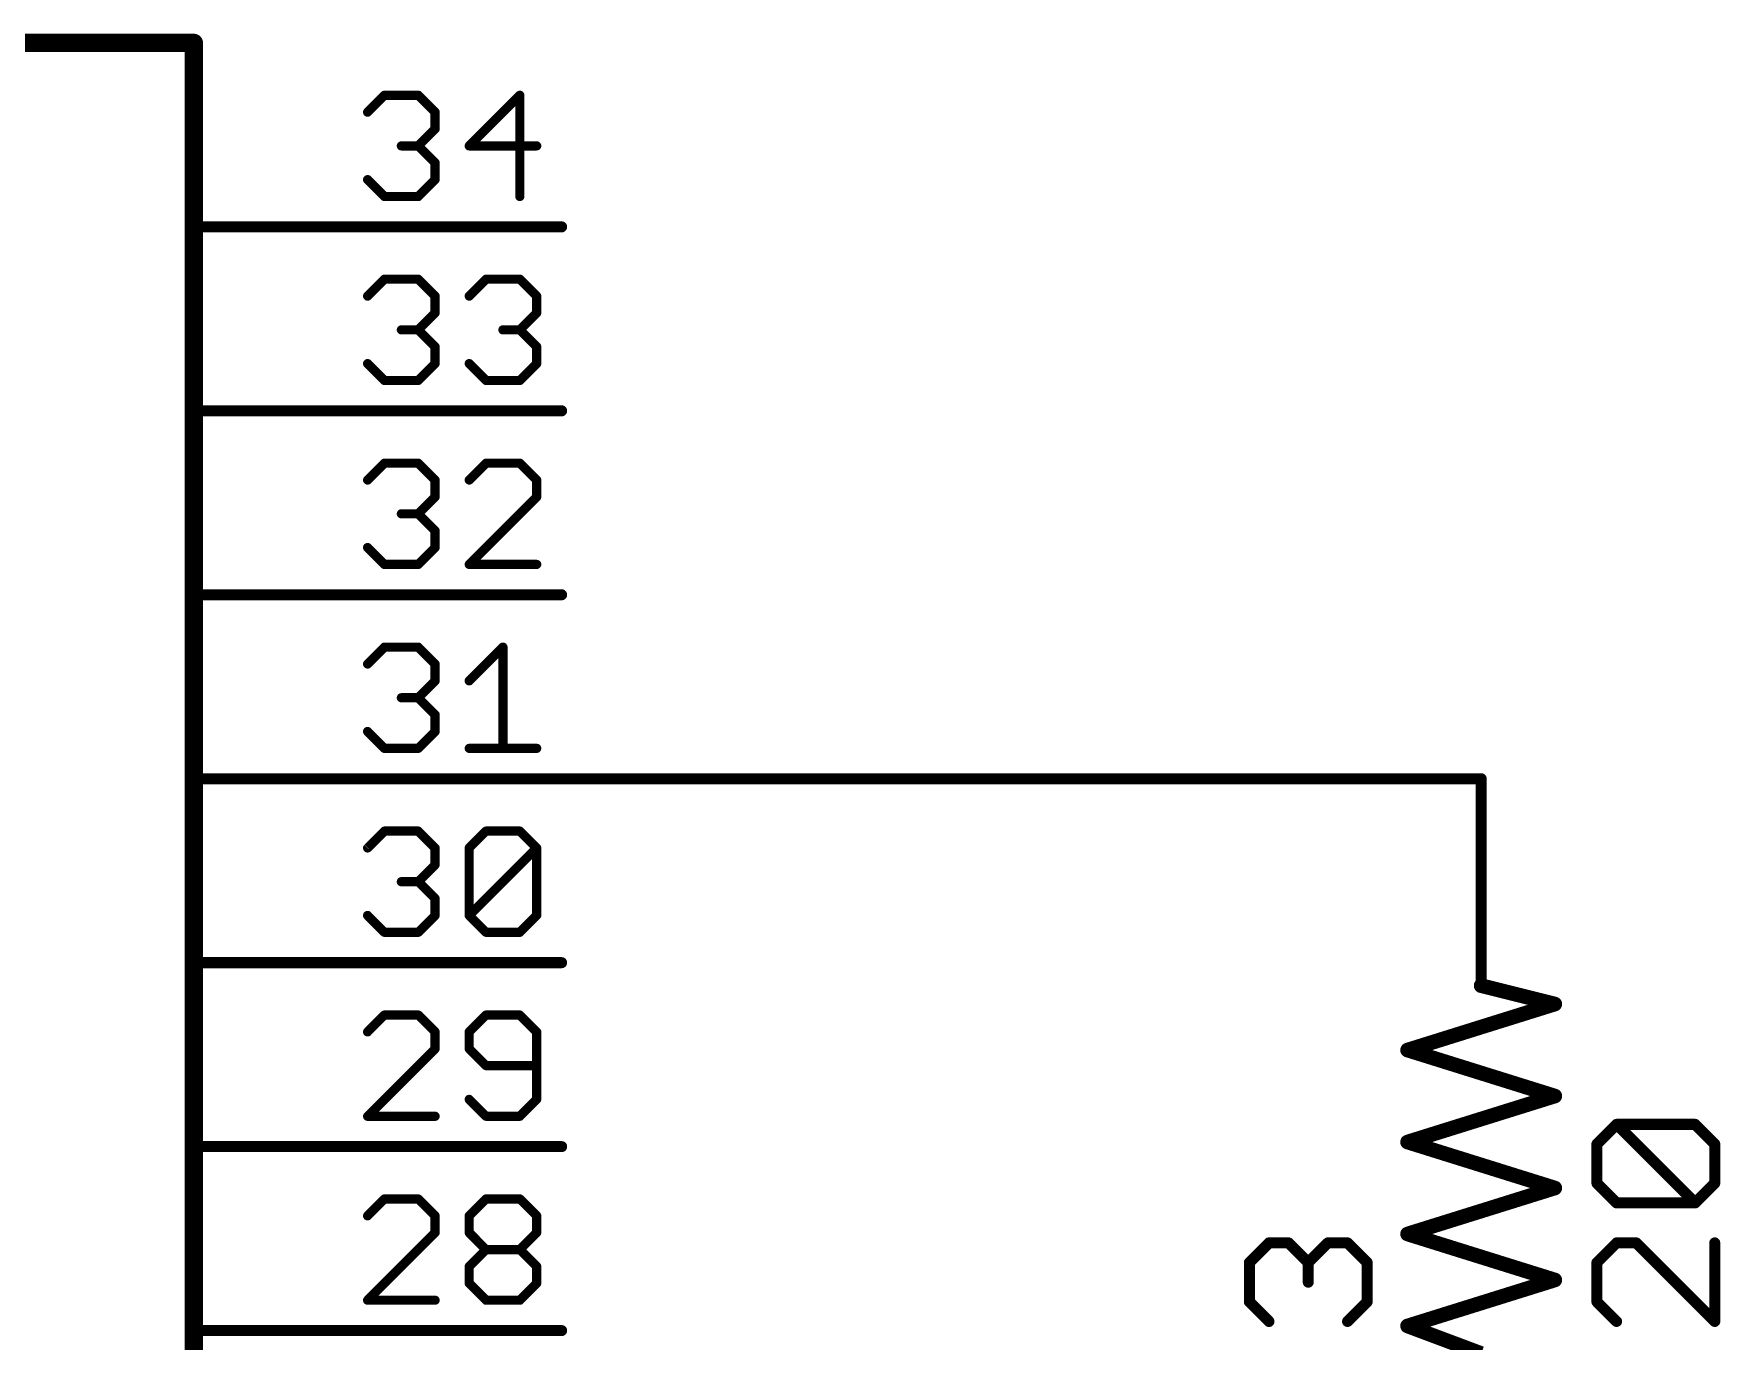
# Model space of a CAD drawing. Extents: x -4 to 257, y -4 to 175.
# Drawn here: x 193.37 to 216.66, y 104.63 to 122.68 of the extents above; entities that cross this region are included whole.
import ezdxf

# ---------------------------------------------------------------- set-up
doc = ezdxf.new("R2010")
doc.units = 0
for name, color, linetype in [('91', 94, 'CONTINUOUS'), ('94', 14, 'CONTINUOUS'), ('95', 251, 'CONTINUOUS'), ('96', 251, 'CONTINUOUS')]:
    doc.layers.add(name, color=color, linetype=linetype)

msp = doc.modelspace()

# ---------------------------------------------------------------- linework, layer by layer
at = {"layer": '91', "const_width": 0.1524}
for points in [[(200.66, 112.395), (213.36, 112.395)], [(213.36, 112.395), (213.36, 112.0775)]]:
    msp.add_lwpolyline(points, dxfattribs=at)
at = {"layer": '91', "const_width": 0.0762}
for points in [[(200.66, 112.4331, 1), (200.66, 112.3569)], [(213.3981, 112.395, 1), (213.3219, 112.395)], [(213.36, 112.3569, 1), (213.36, 112.4331)], [(213.3219, 112.0775, 1), (213.3981, 112.0775)]]:
    msp.add_lwpolyline(points, format="xyb", dxfattribs=at)
at = {"layer": '94'}
for points, const_width in [([(195.58, 122.555), (167.64, 122.555)], 0.254), ([(195.58, 79.375), (195.58, 122.555)], 0.254), ([(200.66, 120.015), (195.58, 120.015)], 0.1524), ([(200.66, 117.475), (195.58, 117.475)], 0.1524), ([(200.66, 114.935), (195.58, 114.935)], 0.1524), ([(200.66, 112.395), (195.58, 112.395)], 0.1524), ([(213.36, 112.0775), (213.36, 109.5375)], 0.1524), ([(200.66, 109.855), (195.58, 109.855)], 0.1524), ([(214.376, 109.2835), (213.36, 109.5375)], 0.2032), ([(212.344, 108.6485), (214.376, 109.2835)], 0.2032), ([(214.376, 108.0135), (212.344, 108.6485)], 0.2032), ([(212.344, 107.3785), (214.376, 108.0135)], 0.2032), ([(200.66, 107.315), (195.58, 107.315)], 0.1524), ([(214.376, 106.7435), (212.344, 107.3785)], 0.2032), ([(212.344, 106.1085), (214.376, 106.7435)], 0.2032), ([(214.376, 105.4735), (212.344, 106.1085)], 0.2032), ([(212.344, 104.8385), (214.376, 105.4735)], 0.2032), ([(200.66, 104.775), (195.58, 104.775)], 0.1524), ([(213.36, 104.4575), (212.344, 104.8385)], 0.2032)]:
    msp.add_lwpolyline(points, dxfattribs=dict(at, const_width=const_width))
for points, const_width in [([(195.6435, 122.555, 1), (195.5165, 122.555)], 0.127), ([(195.58, 122.4915, 1), (195.58, 122.6185)], 0.127), ([(195.58, 120.0531, 1), (195.58, 119.9769)], 0.0762), ([(200.66, 119.9769, 1), (200.66, 120.0531)], 0.0762), ([(195.58, 117.5131, 1), (195.58, 117.4369)], 0.0762), ([(200.66, 117.4369, 1), (200.66, 117.5131)], 0.0762), ([(195.58, 114.9731, 1), (195.58, 114.8969)], 0.0762), ([(200.66, 114.8969, 1), (200.66, 114.9731)], 0.0762), ([(195.58, 112.4331, 1), (195.58, 112.3569)], 0.0762), ([(200.66, 112.3569, 1), (200.66, 112.4331)], 0.0762), ([(213.3981, 112.0775, 1), (213.3219, 112.0775)], 0.0762), ([(195.58, 109.8931, 1), (195.58, 109.8169)], 0.0762), ([(200.66, 109.8169, 1), (200.66, 109.8931)], 0.0762), ([(213.3723, 109.5868, 1), (213.3477, 109.4882)], 0.1016), ([(213.3219, 109.5375, 1), (213.3981, 109.5375)], 0.0762), ([(214.3912, 109.235, 1), (214.3608, 109.332)], 0.1016), ([(214.3637, 109.2342, 1), (214.3883, 109.3328)], 0.1016), ([(212.3592, 108.697, 1), (212.3288, 108.6)], 0.1016), ([(212.3288, 108.697, 1), (212.3592, 108.6)], 0.1016), ([(214.3912, 107.965, 1), (214.3608, 108.062)], 0.1016), ([(214.3608, 107.965, 1), (214.3912, 108.062)], 0.1016), ([(195.58, 107.3531, 1), (195.58, 107.2769)], 0.0762), ([(200.66, 107.2769, 1), (200.66, 107.3531)], 0.0762), ([(212.3592, 107.427, 1), (212.3288, 107.33)], 0.1016), ([(212.3288, 107.427, 1), (212.3592, 107.33)], 0.1016), ([(214.3912, 106.695, 1), (214.3608, 106.792)], 0.1016), ([(214.3608, 106.695, 1), (214.3912, 106.792)], 0.1016), ([(212.3592, 106.157, 1), (212.3288, 106.06)], 0.1016), ([(212.3288, 106.157, 1), (212.3592, 106.06)], 0.1016), ([(214.3912, 105.425, 1), (214.3608, 105.522)], 0.1016), ([(214.3608, 105.425, 1), (214.3912, 105.522)], 0.1016), ([(195.58, 104.8131, 1), (195.58, 104.7369)], 0.0762), ([(200.66, 104.7369, 1), (200.66, 104.8131)], 0.0762), ([(212.3618, 104.8861, 1), (212.3262, 104.7909)], 0.1016), ([(212.3288, 104.887, 1), (212.3592, 104.79)], 0.1016)]:
    msp.add_lwpolyline(points, format="xyb", dxfattribs=dict(at, const_width=const_width))
at = {"layer": '95'}
for points, const_width in [([(197.9803, 121.5993), (198.2133, 121.8323)], 0.127), ([(198.2133, 121.8323), (198.6794, 121.8323)], 0.127), ([(198.6794, 121.8323), (198.9124, 121.5993)], 0.127), ([(200.0827, 121.8323), (199.3836, 121.1332)], 0.127), ([(200.0827, 120.4341), (200.0827, 121.8323)], 0.127), ([(198.9124, 121.5993), (198.9124, 121.3662)], 0.127), ([(198.9124, 121.3662), (198.6794, 121.1332)], 0.127), ([(198.6794, 121.1332), (198.4464, 121.1332)], 0.127), ([(198.6794, 121.1332), (198.9124, 120.9002)], 0.127), ([(199.3836, 121.1332), (200.3157, 121.1332)], 0.127), ([(198.9124, 120.9002), (198.9124, 120.6671)], 0.127), ([(198.2133, 120.4341), (197.9803, 120.6671)], 0.127), ([(198.9124, 120.6671), (198.6794, 120.4341)], 0.127), ([(198.6794, 120.4341), (198.2133, 120.4341)], 0.127), ([(197.9803, 119.0593), (198.2133, 119.2923)], 0.127), ([(198.2133, 119.2923), (198.6794, 119.2923)], 0.127), ([(198.6794, 119.2923), (198.9124, 119.0593)], 0.127), ([(199.3836, 119.0593), (199.6166, 119.2923)], 0.127), ([(199.6166, 119.2923), (200.0827, 119.2923)], 0.127), ([(200.0827, 119.2923), (200.3157, 119.0593)], 0.127), ([(198.9124, 119.0593), (198.9124, 118.8262)], 0.127), ([(200.3157, 119.0593), (200.3157, 118.8262)], 0.127), ([(198.9124, 118.8262), (198.6794, 118.5932)], 0.127), ([(200.3157, 118.8262), (200.0827, 118.5932)], 0.127), ([(198.6794, 118.5932), (198.4464, 118.5932)], 0.127), ([(198.6794, 118.5932), (198.9124, 118.3602)], 0.127), ([(200.0827, 118.5932), (199.8496, 118.5932)], 0.127), ([(200.0827, 118.5932), (200.3157, 118.3602)], 0.127), ([(198.9124, 118.3602), (198.9124, 118.1271)], 0.127), ([(200.3157, 118.3602), (200.3157, 118.1271)], 0.127), ([(198.2133, 117.8941), (197.9803, 118.1271)], 0.127), ([(198.9124, 118.1271), (198.6794, 117.8941)], 0.127), ([(199.6166, 117.8941), (199.3836, 118.1271)], 0.127), ([(200.3157, 118.1271), (200.0827, 117.8941)], 0.127), ([(198.6794, 117.8941), (198.2133, 117.8941)], 0.127), ([(200.0827, 117.8941), (199.6166, 117.8941)], 0.127), ([(197.9803, 116.5193), (198.2133, 116.7523)], 0.127), ([(198.2133, 116.7523), (198.6794, 116.7523)], 0.127), ([(198.6794, 116.7523), (198.9124, 116.5193)], 0.127), ([(199.6166, 116.7523), (199.3836, 116.5193)], 0.127), ([(200.0827, 116.7523), (199.6166, 116.7523)], 0.127), ([(200.3157, 116.5193), (200.0827, 116.7523)], 0.127), ([(198.9124, 116.5193), (198.9124, 116.2862)], 0.127), ([(200.3157, 116.2862), (200.3157, 116.5193)], 0.127), ([(198.9124, 116.2862), (198.6794, 116.0532)], 0.127), ([(199.3836, 115.3541), (200.3157, 116.2862)], 0.127), ([(198.6794, 116.0532), (198.4464, 116.0532)], 0.127), ([(198.6794, 116.0532), (198.9124, 115.8202)], 0.127), ([(198.9124, 115.8202), (198.9124, 115.5871)], 0.127), ([(198.2133, 115.3541), (197.9803, 115.5871)], 0.127), ([(198.9124, 115.5871), (198.6794, 115.3541)], 0.127), ([(198.6794, 115.3541), (198.2133, 115.3541)], 0.127), ([(200.3157, 115.3541), (199.3836, 115.3541)], 0.127), ([(197.9803, 113.9793), (198.2133, 114.2123)], 0.127), ([(198.2133, 114.2123), (198.6794, 114.2123)], 0.127), ([(198.6794, 114.2123), (198.9124, 113.9793)], 0.127), ([(199.3836, 113.7462), (199.8496, 114.2123)], 0.127), ([(199.8496, 114.2123), (199.8496, 112.8141)], 0.127), ([(198.9124, 113.9793), (198.9124, 113.7462)], 0.127), ([(198.9124, 113.7462), (198.6794, 113.5132)], 0.127), ([(198.6794, 113.5132), (198.4464, 113.5132)], 0.127), ([(198.6794, 113.5132), (198.9124, 113.2802)], 0.127), ([(198.9124, 113.2802), (198.9124, 113.0471)], 0.127), ([(198.2133, 112.8141), (197.9803, 113.0471)], 0.127), ([(198.9124, 113.0471), (198.6794, 112.8141)], 0.127), ([(198.6794, 112.8141), (198.2133, 112.8141)], 0.127), ([(199.3836, 112.8141), (200.3157, 112.8141)], 0.127), ([(197.9803, 111.4393), (198.2133, 111.6723)], 0.127), ([(198.2133, 111.6723), (198.6794, 111.6723)], 0.127), ([(198.6794, 111.6723), (198.9124, 111.4393)], 0.127), ([(199.3836, 111.4393), (199.6166, 111.6723)], 0.127), ([(199.6166, 111.6723), (200.0827, 111.6723)], 0.127), ([(200.0827, 111.6723), (200.3157, 111.4393)], 0.127), ([(198.9124, 111.4393), (198.9124, 111.2062)], 0.127), ([(199.3836, 110.5071), (199.3836, 111.4393)], 0.127), ([(199.3836, 110.5071), (200.3157, 111.4393)], 0.127), ([(200.3157, 111.4393), (200.3157, 110.5071)], 0.127), ([(198.9124, 111.2062), (198.6794, 110.9732)], 0.127), ([(198.6794, 110.9732), (198.4464, 110.9732)], 0.127), ([(198.6794, 110.9732), (198.9124, 110.7402)], 0.127), ([(198.9124, 110.7402), (198.9124, 110.5071)], 0.127), ([(198.2133, 110.2741), (197.9803, 110.5071)], 0.127), ([(198.9124, 110.5071), (198.6794, 110.2741)], 0.127), ([(199.6166, 110.2741), (199.3836, 110.5071)], 0.127), ([(200.3157, 110.5071), (200.0827, 110.2741)], 0.127), ([(198.6794, 110.2741), (198.2133, 110.2741)], 0.127), ([(200.0827, 110.2741), (199.6166, 110.2741)], 0.127), ([(198.2133, 109.1323), (197.9803, 108.8993)], 0.127), ([(198.6794, 109.1323), (198.2133, 109.1323)], 0.127), ([(198.9124, 108.8993), (198.6794, 109.1323)], 0.127), ([(199.6166, 109.1323), (199.3836, 108.8993)], 0.127), ([(200.0827, 109.1323), (199.6166, 109.1323)], 0.127), ([(200.3157, 108.8993), (200.0827, 109.1323)], 0.127), ([(198.9124, 108.6662), (198.9124, 108.8993)], 0.127), ([(199.3836, 108.8993), (199.3836, 108.6662)], 0.127), ([(200.3157, 107.9671), (200.3157, 108.8993)], 0.127), ([(197.9803, 107.7341), (198.9124, 108.6662)], 0.127), ([(199.3836, 108.6662), (199.6166, 108.4332)], 0.127), ([(199.6166, 108.4332), (200.3157, 108.4332)], 0.127), ([(199.3836, 107.9671), (199.6166, 107.7341)], 0.127), ([(200.0827, 107.7341), (200.3157, 107.9671)], 0.127), ([(198.9124, 107.7341), (197.9803, 107.7341)], 0.127), ([(199.6166, 107.7341), (200.0827, 107.7341)], 0.127), ([(198.2133, 106.5923), (197.9803, 106.3593)], 0.127), ([(198.6794, 106.5923), (198.2133, 106.5923)], 0.127), ([(198.9124, 106.3593), (198.6794, 106.5923)], 0.127), ([(199.3836, 106.3593), (199.6166, 106.5923)], 0.127), ([(199.6166, 106.5923), (200.0827, 106.5923)], 0.127), ([(200.0827, 106.5923), (200.3157, 106.3593)], 0.127), ([(198.9124, 106.1262), (198.9124, 106.3593)], 0.127), ([(199.3836, 106.1262), (199.3836, 106.3593)], 0.127), ([(200.3157, 106.3593), (200.3157, 106.1262)], 0.127), ([(197.9803, 105.1941), (198.9124, 106.1262)], 0.127), ([(199.6166, 105.8932), (199.3836, 106.1262)], 0.127), ([(200.3157, 106.1262), (200.0827, 105.8932)], 0.127), ([(210.1582, 105.7144), (210.4294, 105.9855)], 0.1524), ([(210.4294, 105.9855), (210.7005, 105.9855)], 0.1524), ([(210.7005, 105.9855), (210.9717, 105.7144)], 0.1524), ([(210.9717, 105.7144), (211.2429, 105.9855)], 0.1524), ([(211.2429, 105.9855), (211.514, 105.9855)], 0.1524), ([(211.514, 105.9855), (211.7852, 105.7144)], 0.1524), ([(199.3836, 105.6602), (199.6166, 105.8932)], 0.127), ([(199.6166, 105.8932), (200.0827, 105.8932)], 0.127), ([(200.0827, 105.8932), (200.3157, 105.6602)], 0.127), ([(210.1582, 105.172), (210.1582, 105.7144)], 0.1524), ([(210.9717, 105.7144), (210.9717, 105.4432)], 0.1524), ([(211.7852, 105.7144), (211.7852, 105.172)], 0.1524), ([(199.3836, 105.4271), (199.3836, 105.6602)], 0.127), ([(200.3157, 105.6602), (200.3157, 105.4271)], 0.127), ([(199.6166, 105.1941), (199.3836, 105.4271)], 0.127), ([(200.3157, 105.4271), (200.0827, 105.1941)], 0.127), ([(198.9124, 105.1941), (197.9803, 105.1941)], 0.127), ([(200.0827, 105.1941), (199.6166, 105.1941)], 0.127), ([(210.4294, 104.9009), (210.1582, 105.172)], 0.1524), ([(211.7852, 105.172), (211.514, 104.9009)], 0.1524)]:
    msp.add_lwpolyline(points, dxfattribs=dict(at, const_width=const_width))
for points, const_width in [([(198.2133, 121.864, 1), (198.2133, 121.8005)], 0.0635), ([(198.2358, 121.8098, 1), (198.1909, 121.8547)], 0.0635), ([(198.7018, 121.8547, 1), (198.6569, 121.8098)], 0.0635), ([(198.6794, 121.8005, 1), (198.6794, 121.864)], 0.0635), ([(200.1144, 121.8323, 1), (200.0509, 121.8323)], 0.0635), ([(200.1051, 121.8098, 1), (200.0602, 121.8547)], 0.0635), ([(197.9578, 121.6217, 1), (198.0028, 121.5768)], 0.0635), ([(198.9442, 121.5993, 1), (198.8807, 121.5993)], 0.0635), ([(198.89, 121.5768, 1), (198.9349, 121.6217)], 0.0635), ([(198.8807, 121.3662, 1), (198.9442, 121.3662)], 0.0635), ([(198.9349, 121.3438, 1), (198.89, 121.3887)], 0.0635), ([(198.4464, 121.1649, 1), (198.4464, 121.1014)], 0.0635), ([(198.7018, 121.1556, 1), (198.6569, 121.1107)], 0.0635), ([(198.6569, 121.1556, 1), (198.7018, 121.1107)], 0.0635), ([(198.6794, 121.1014, 1), (198.6794, 121.1649)], 0.0635), ([(199.3836, 121.1649, 1), (199.3836, 121.1014)], 0.0635), ([(199.3611, 121.1556, 1), (199.406, 121.1107)], 0.0635), ([(200.3157, 121.1014, 1), (200.3157, 121.1649)], 0.0635), ([(198.9442, 120.9002, 1), (198.8807, 120.9002)], 0.0635), ([(198.89, 120.8777, 1), (198.9349, 120.9226)], 0.0635), ([(198.0028, 120.6896, 1), (197.9578, 120.6447)], 0.0635), ([(198.8807, 120.6671, 1), (198.9442, 120.6671)], 0.0635), ([(198.9349, 120.6447, 1), (198.89, 120.6896)], 0.0635), ([(198.2133, 120.4659, 1), (198.2133, 120.4023)], 0.0635), ([(198.1909, 120.4116, 1), (198.2358, 120.4566)], 0.0635), ([(198.6569, 120.4566, 1), (198.7018, 120.4116)], 0.0635), ([(198.6794, 120.4023, 1), (198.6794, 120.4659)], 0.0635), ([(200.0509, 120.4341, 1), (200.1144, 120.4341)], 0.0635), ([(198.2133, 119.324, 1), (198.2133, 119.2605)], 0.0635), ([(198.2358, 119.2698, 1), (198.1909, 119.3147)], 0.0635), ([(198.7018, 119.3147, 1), (198.6569, 119.2698)], 0.0635), ([(198.6794, 119.2605, 1), (198.6794, 119.324)], 0.0635), ([(199.6166, 119.324, 1), (199.6166, 119.2605)], 0.0635), ([(199.6391, 119.2698, 1), (199.5942, 119.3147)], 0.0635), ([(200.1051, 119.3147, 1), (200.0602, 119.2698)], 0.0635), ([(200.0827, 119.2605, 1), (200.0827, 119.324)], 0.0635), ([(197.9578, 119.0817, 1), (198.0028, 119.0368)], 0.0635), ([(198.9442, 119.0593, 1), (198.8807, 119.0593)], 0.0635), ([(198.89, 119.0368, 1), (198.9349, 119.0817)], 0.0635), ([(199.3611, 119.0817, 1), (199.406, 119.0368)], 0.0635), ([(200.3475, 119.0593, 1), (200.284, 119.0593)], 0.0635), ([(200.2933, 119.0368, 1), (200.3382, 119.0817)], 0.0635), ([(198.8807, 118.8262, 1), (198.9442, 118.8262)], 0.0635), ([(198.9349, 118.8038, 1), (198.89, 118.8487)], 0.0635), ([(200.284, 118.8262, 1), (200.3475, 118.8262)], 0.0635), ([(200.3382, 118.8038, 1), (200.2933, 118.8487)], 0.0635), ([(198.4464, 118.6249, 1), (198.4464, 118.5614)], 0.0635), ([(198.7018, 118.6156, 1), (198.6569, 118.5707)], 0.0635), ([(198.6569, 118.6156, 1), (198.7018, 118.5707)], 0.0635), ([(198.6794, 118.5614, 1), (198.6794, 118.6249)], 0.0635), ([(199.8496, 118.6249, 1), (199.8496, 118.5614)], 0.0635), ([(200.1051, 118.6156, 1), (200.0602, 118.5707)], 0.0635), ([(200.0602, 118.6156, 1), (200.1051, 118.5707)], 0.0635), ([(200.0827, 118.5614, 1), (200.0827, 118.6249)], 0.0635), ([(198.9442, 118.3602, 1), (198.8807, 118.3602)], 0.0635), ([(198.89, 118.3377, 1), (198.9349, 118.3826)], 0.0635), ([(200.3475, 118.3602, 1), (200.284, 118.3602)], 0.0635), ([(200.2933, 118.3377, 1), (200.3382, 118.3826)], 0.0635), ([(198.0028, 118.1496, 1), (197.9578, 118.1047)], 0.0635), ([(198.8807, 118.1271, 1), (198.9442, 118.1271)], 0.0635), ([(198.9349, 118.1047, 1), (198.89, 118.1496)], 0.0635), ([(199.406, 118.1496, 1), (199.3611, 118.1047)], 0.0635), ([(200.284, 118.1271, 1), (200.3475, 118.1271)], 0.0635), ([(200.3382, 118.1047, 1), (200.2933, 118.1496)], 0.0635), ([(198.2133, 117.9259, 1), (198.2133, 117.8624)], 0.0635), ([(198.1909, 117.8716, 1), (198.2358, 117.9166)], 0.0635), ([(198.6569, 117.9166, 1), (198.7018, 117.8716)], 0.0635), ([(198.6794, 117.8624, 1), (198.6794, 117.9259)], 0.0635), ([(199.6166, 117.9259, 1), (199.6166, 117.8624)], 0.0635), ([(199.5942, 117.8716, 1), (199.6391, 117.9166)], 0.0635), ([(200.0602, 117.9166, 1), (200.1051, 117.8716)], 0.0635), ([(200.0827, 117.8624, 1), (200.0827, 117.9259)], 0.0635), ([(198.2133, 116.784, 1), (198.2133, 116.7205)], 0.0635), ([(198.2358, 116.7298, 1), (198.1909, 116.7747)], 0.0635), ([(198.7018, 116.7747, 1), (198.6569, 116.7298)], 0.0635), ([(198.6794, 116.7205, 1), (198.6794, 116.784)], 0.0635), ([(199.6166, 116.784, 1), (199.6166, 116.7205)], 0.0635), ([(199.6391, 116.7298, 1), (199.5942, 116.7747)], 0.0635), ([(200.1051, 116.7747, 1), (200.0602, 116.7298)], 0.0635), ([(200.0827, 116.7205, 1), (200.0827, 116.784)], 0.0635), ([(197.9578, 116.5417, 1), (198.0028, 116.4968)], 0.0635), ([(198.9442, 116.5193, 1), (198.8807, 116.5193)], 0.0635), ([(198.89, 116.4968, 1), (198.9349, 116.5417)], 0.0635), ([(199.3611, 116.5417, 1), (199.406, 116.4968)], 0.0635), ([(200.3475, 116.5193, 1), (200.284, 116.5193)], 0.0635), ([(200.2933, 116.4968, 1), (200.3382, 116.5417)], 0.0635), ([(198.8807, 116.2862, 1), (198.9442, 116.2862)], 0.0635), ([(198.9349, 116.2638, 1), (198.89, 116.3087)], 0.0635), ([(200.284, 116.2862, 1), (200.3475, 116.2862)], 0.0635), ([(200.3382, 116.2638, 1), (200.2933, 116.3087)], 0.0635), ([(198.4464, 116.0849, 1), (198.4464, 116.0214)], 0.0635), ([(198.7018, 116.0756, 1), (198.6569, 116.0307)], 0.0635), ([(198.6569, 116.0756, 1), (198.7018, 116.0307)], 0.0635), ([(198.6794, 116.0214, 1), (198.6794, 116.0849)], 0.0635), ([(198.9442, 115.8202, 1), (198.8807, 115.8202)], 0.0635), ([(198.89, 115.7977, 1), (198.9349, 115.8426)], 0.0635), ([(198.0028, 115.6096, 1), (197.9578, 115.5647)], 0.0635), ([(198.8807, 115.5871, 1), (198.9442, 115.5871)], 0.0635), ([(198.9349, 115.5647, 1), (198.89, 115.6096)], 0.0635), ([(198.2133, 115.3859, 1), (198.2133, 115.3224)], 0.0635), ([(198.1909, 115.3316, 1), (198.2358, 115.3766)], 0.0635), ([(198.6569, 115.3766, 1), (198.7018, 115.3316)], 0.0635), ([(198.6794, 115.3224, 1), (198.6794, 115.3859)], 0.0635), ([(199.3611, 115.3766, 1), (199.406, 115.3316)], 0.0635), ([(199.3836, 115.3859, 1), (199.3836, 115.3224)], 0.0635), ([(200.3157, 115.3224, 1), (200.3157, 115.3859)], 0.0635), ([(198.2133, 114.244, 1), (198.2133, 114.1805)], 0.0635), ([(198.2358, 114.1898, 1), (198.1909, 114.2347)], 0.0635), ([(198.7018, 114.2347, 1), (198.6569, 114.1898)], 0.0635), ([(198.6794, 114.1805, 1), (198.6794, 114.244)], 0.0635), ([(199.8814, 114.2123, 1), (199.8179, 114.2123)], 0.0635), ([(199.8721, 114.1898, 1), (199.8272, 114.2347)], 0.0635), ([(197.9578, 114.0017, 1), (198.0028, 113.9568)], 0.0635), ([(198.9442, 113.9793, 1), (198.8807, 113.9793)], 0.0635), ([(198.89, 113.9568, 1), (198.9349, 114.0017)], 0.0635), ([(198.8807, 113.7462, 1), (198.9442, 113.7462)], 0.0635), ([(198.9349, 113.7238, 1), (198.89, 113.7687)], 0.0635), ([(199.3611, 113.7687, 1), (199.406, 113.7238)], 0.0635), ([(198.4464, 113.5449, 1), (198.4464, 113.4814)], 0.0635), ([(198.7018, 113.5356, 1), (198.6569, 113.4907)], 0.0635), ([(198.6569, 113.5356, 1), (198.7018, 113.4907)], 0.0635), ([(198.6794, 113.4814, 1), (198.6794, 113.5449)], 0.0635), ([(198.9442, 113.2802, 1), (198.8807, 113.2802)], 0.0635), ([(198.89, 113.2577, 1), (198.9349, 113.3026)], 0.0635), ([(198.0028, 113.0696, 1), (197.9578, 113.0247)], 0.0635), ([(198.8807, 113.0471, 1), (198.9442, 113.0471)], 0.0635), ([(198.9349, 113.0247, 1), (198.89, 113.0696)], 0.0635), ([(198.2133, 112.8459, 1), (198.2133, 112.7824)], 0.0635), ([(198.1909, 112.7916, 1), (198.2358, 112.8366)], 0.0635), ([(198.6569, 112.8366, 1), (198.7018, 112.7916)], 0.0635), ([(198.6794, 112.7824, 1), (198.6794, 112.8459)], 0.0635), ([(199.3836, 112.8459, 1), (199.3836, 112.7824)], 0.0635), ([(199.8179, 112.8141, 1), (199.8814, 112.8141)], 0.0635), ([(200.3157, 112.7824, 1), (200.3157, 112.8459)], 0.0635), ([(198.2133, 111.704, 1), (198.2133, 111.6405)], 0.0635), ([(198.2358, 111.6498, 1), (198.1909, 111.6947)], 0.0635), ([(198.7018, 111.6947, 1), (198.6569, 111.6498)], 0.0635), ([(198.6794, 111.6405, 1), (198.6794, 111.704)], 0.0635), ([(199.6166, 111.704, 1), (199.6166, 111.6405)], 0.0635), ([(199.6391, 111.6498, 1), (199.5942, 111.6947)], 0.0635), ([(200.1051, 111.6947, 1), (200.0602, 111.6498)], 0.0635), ([(200.0827, 111.6405, 1), (200.0827, 111.704)], 0.0635), ([(197.9578, 111.4617, 1), (198.0028, 111.4168)], 0.0635), ([(198.9442, 111.4393, 1), (198.8807, 111.4393)], 0.0635), ([(198.89, 111.4168, 1), (198.9349, 111.4617)], 0.0635), ([(199.4153, 111.4393, 1), (199.3518, 111.4393)], 0.0635), ([(199.3611, 111.4617, 1), (199.406, 111.4168)], 0.0635), ([(200.3475, 111.4393, 1), (200.284, 111.4393)], 0.0635), ([(200.3382, 111.4168, 1), (200.2933, 111.4617)], 0.0635), ([(200.2933, 111.4168, 1), (200.3382, 111.4617)], 0.0635), ([(198.8807, 111.2062, 1), (198.9442, 111.2062)], 0.0635), ([(198.9349, 111.1838, 1), (198.89, 111.2287)], 0.0635), ([(198.4464, 111.0049, 1), (198.4464, 110.9414)], 0.0635), ([(198.7018, 110.9956, 1), (198.6569, 110.9507)], 0.0635), ([(198.6569, 110.9956, 1), (198.7018, 110.9507)], 0.0635), ([(198.6794, 110.9414, 1), (198.6794, 111.0049)], 0.0635), ([(198.9442, 110.7402, 1), (198.8807, 110.7402)], 0.0635), ([(198.89, 110.7177, 1), (198.9349, 110.7626)], 0.0635), ([(198.0028, 110.5296, 1), (197.9578, 110.4847)], 0.0635), ([(198.8807, 110.5071, 1), (198.9442, 110.5071)], 0.0635), ([(198.9349, 110.4847, 1), (198.89, 110.5296)], 0.0635), ([(199.406, 110.5296, 1), (199.3611, 110.4847)], 0.0635), ([(199.3611, 110.5296, 1), (199.406, 110.4847)], 0.0635), ([(199.3518, 110.5071, 1), (199.4153, 110.5071)], 0.0635), ([(200.284, 110.5071, 1), (200.3475, 110.5071)], 0.0635), ([(200.3382, 110.4847, 1), (200.2933, 110.5296)], 0.0635), ([(198.2133, 110.3059, 1), (198.2133, 110.2424)], 0.0635), ([(198.1909, 110.2516, 1), (198.2358, 110.2966)], 0.0635), ([(198.6569, 110.2966, 1), (198.7018, 110.2516)], 0.0635), ([(198.6794, 110.2424, 1), (198.6794, 110.3059)], 0.0635), ([(199.6166, 110.3059, 1), (199.6166, 110.2424)], 0.0635), ([(199.5942, 110.2516, 1), (199.6391, 110.2966)], 0.0635), ([(200.0602, 110.2966, 1), (200.1051, 110.2516)], 0.0635), ([(200.0827, 110.2424, 1), (200.0827, 110.3059)], 0.0635), ([(198.2133, 109.164, 1), (198.2133, 109.1005)], 0.0635), ([(198.2358, 109.1098, 1), (198.1909, 109.1547)], 0.0635), ([(198.7018, 109.1547, 1), (198.6569, 109.1098)], 0.0635), ([(198.6794, 109.1005, 1), (198.6794, 109.164)], 0.0635), ([(199.6166, 109.164, 1), (199.6166, 109.1005)], 0.0635), ([(199.6391, 109.1098, 1), (199.5942, 109.1547)], 0.0635), ([(200.1051, 109.1547, 1), (200.0602, 109.1098)], 0.0635), ([(200.0827, 109.1005, 1), (200.0827, 109.164)], 0.0635), ([(197.9578, 108.9217, 1), (198.0028, 108.8768)], 0.0635), ([(198.9442, 108.8993, 1), (198.8807, 108.8993)], 0.0635), ([(198.89, 108.8768, 1), (198.9349, 108.9217)], 0.0635), ([(199.4153, 108.8993, 1), (199.3518, 108.8993)], 0.0635), ([(199.3611, 108.9217, 1), (199.406, 108.8768)], 0.0635), ([(200.3475, 108.8993, 1), (200.284, 108.8993)], 0.0635), ([(200.2933, 108.8768, 1), (200.3382, 108.9217)], 0.0635), ([(198.8807, 108.6662, 1), (198.9442, 108.6662)], 0.0635), ([(198.9349, 108.6438, 1), (198.89, 108.6887)], 0.0635), ([(199.406, 108.6887, 1), (199.3611, 108.6438)], 0.0635), ([(199.3518, 108.6662, 1), (199.4153, 108.6662)], 0.0635), ([(199.6166, 108.4649, 1), (199.6166, 108.4014)], 0.0635), ([(199.5942, 108.4107, 1), (199.6391, 108.4556)], 0.0635), ([(200.3157, 108.4014, 1), (200.3157, 108.4649)], 0.0635), ([(199.406, 107.9896, 1), (199.3611, 107.9447)], 0.0635), ([(200.284, 107.9671, 1), (200.3475, 107.9671)], 0.0635), ([(200.3382, 107.9447, 1), (200.2933, 107.9896)], 0.0635), ([(197.9578, 107.7566, 1), (198.0028, 107.7116)], 0.0635), ([(197.9803, 107.7659, 1), (197.9803, 107.7024)], 0.0635), ([(198.9124, 107.7024, 1), (198.9124, 107.7659)], 0.0635), ([(199.6166, 107.7659, 1), (199.6166, 107.7024)], 0.0635), ([(199.5942, 107.7116, 1), (199.6391, 107.7566)], 0.0635), ([(200.0602, 107.7566, 1), (200.1051, 107.7116)], 0.0635), ([(200.0827, 107.7024, 1), (200.0827, 107.7659)], 0.0635), ([(198.2133, 106.624, 1), (198.2133, 106.5605)], 0.0635), ([(198.2358, 106.5698, 1), (198.1909, 106.6147)], 0.0635), ([(198.7018, 106.6147, 1), (198.6569, 106.5698)], 0.0635), ([(198.6794, 106.5605, 1), (198.6794, 106.624)], 0.0635), ([(199.6166, 106.624, 1), (199.6166, 106.5605)], 0.0635), ([(199.6391, 106.5698, 1), (199.5942, 106.6147)], 0.0635), ([(200.1051, 106.6147, 1), (200.0602, 106.5698)], 0.0635), ([(200.0827, 106.5605, 1), (200.0827, 106.624)], 0.0635), ([(197.9578, 106.3817, 1), (198.0028, 106.3368)], 0.0635), ([(198.9442, 106.3593, 1), (198.8807, 106.3593)], 0.0635), ([(198.89, 106.3368, 1), (198.9349, 106.3817)], 0.0635), ([(199.4153, 106.3593, 1), (199.3518, 106.3593)], 0.0635), ([(199.3611, 106.3817, 1), (199.406, 106.3368)], 0.0635), ([(200.3475, 106.3593, 1), (200.284, 106.3593)], 0.0635), ([(200.2933, 106.3368, 1), (200.3382, 106.3817)], 0.0635), ([(198.8807, 106.1262, 1), (198.9442, 106.1262)], 0.0635), ([(198.9349, 106.1038, 1), (198.89, 106.1487)], 0.0635), ([(199.406, 106.1487, 1), (199.3611, 106.1038)], 0.0635), ([(199.3518, 106.1262, 1), (199.4153, 106.1262)], 0.0635), ([(200.284, 106.1262, 1), (200.3475, 106.1262)], 0.0635), ([(200.3382, 106.1038, 1), (200.2933, 106.1487)], 0.0635), ([(210.4294, 106.0236, 1), (210.4294, 105.9474)], 0.0762), ([(210.4563, 105.9586, 1), (210.4024, 106.0125)], 0.0762), ([(210.7275, 106.0125, 1), (210.6736, 105.9586)], 0.0762), ([(210.7005, 105.9474, 1), (210.7005, 106.0236)], 0.0762), ([(211.2429, 106.0236, 1), (211.2429, 105.9474)], 0.0762), ([(211.2698, 105.9586, 1), (211.2159, 106.0125)], 0.0762), ([(211.541, 106.0125, 1), (211.4871, 105.9586)], 0.0762), ([(211.514, 105.9474, 1), (211.514, 106.0236)], 0.0762), ([(199.6166, 105.9249, 1), (199.6166, 105.8614)], 0.0635), ([(199.6391, 105.8707, 1), (199.5942, 105.9156)], 0.0635), ([(199.5942, 105.8707, 1), (199.6391, 105.9156)], 0.0635), ([(200.1051, 105.9156, 1), (200.0602, 105.8707)], 0.0635), ([(200.0602, 105.9156, 1), (200.1051, 105.8707)], 0.0635), ([(200.0827, 105.8614, 1), (200.0827, 105.9249)], 0.0635), ([(210.1963, 105.7144, 1), (210.1201, 105.7144)], 0.0762), ([(210.1313, 105.7413, 1), (210.1852, 105.6874)], 0.0762), ([(211.0098, 105.7144, 1), (210.9336, 105.7144)], 0.0762), ([(210.9448, 105.7413, 1), (210.9986, 105.6874)], 0.0762), ([(210.9448, 105.6874, 1), (210.9986, 105.7413)], 0.0762), ([(211.8233, 105.7144, 1), (211.7471, 105.7144)], 0.0762), ([(211.7583, 105.6874, 1), (211.8121, 105.7413)], 0.0762), ([(199.4153, 105.6602, 1), (199.3518, 105.6602)], 0.0635), ([(199.3611, 105.6826, 1), (199.406, 105.6377)], 0.0635), ([(200.3475, 105.6602, 1), (200.284, 105.6602)], 0.0635), ([(200.2933, 105.6377, 1), (200.3382, 105.6826)], 0.0635), ([(199.406, 105.4496, 1), (199.3611, 105.4047)], 0.0635), ([(199.3518, 105.4271, 1), (199.4153, 105.4271)], 0.0635), ([(200.284, 105.4271, 1), (200.3475, 105.4271)], 0.0635), ([(200.3382, 105.4047, 1), (200.2933, 105.4496)], 0.0635), ([(210.9336, 105.4432, 1), (211.0098, 105.4432)], 0.0762), ([(197.9578, 105.2166, 1), (198.0028, 105.1716)], 0.0635), ([(197.9803, 105.2259, 1), (197.9803, 105.1624)], 0.0635), ([(198.9124, 105.1624, 1), (198.9124, 105.2259)], 0.0635), ([(199.6166, 105.2259, 1), (199.6166, 105.1624)], 0.0635), ([(199.5942, 105.1716, 1), (199.6391, 105.2166)], 0.0635), ([(200.0602, 105.2166, 1), (200.1051, 105.1716)], 0.0635), ([(200.0827, 105.1624, 1), (200.0827, 105.2259)], 0.0635), ([(210.1852, 105.199, 1), (210.1313, 105.1451)], 0.0762), ([(210.1201, 105.172, 1), (210.1963, 105.172)], 0.0762), ([(211.7471, 105.172, 1), (211.8233, 105.172)], 0.0762), ([(211.8121, 105.1451, 1), (211.7583, 105.199)], 0.0762), ([(210.4024, 104.8739, 1), (210.4563, 104.9278)], 0.0762), ([(211.4871, 104.9278, 1), (211.541, 104.8739)], 0.0762)]:
    msp.add_lwpolyline(points, format="xyb", dxfattribs=dict(at, const_width=const_width))
at = {"layer": '96', "const_width": 0.1524}
for points in [[(214.9588, 107.3515), (215.23, 107.6227)], [(215.23, 107.6227), (216.3146, 107.6227)], [(216.3146, 106.538), (215.23, 107.6227)], [(216.3146, 107.6227), (216.5858, 107.3515)], [(214.9588, 106.8092), (214.9588, 107.3515)], [(216.5858, 107.3515), (216.5858, 106.8092)], [(215.23, 106.538), (214.9588, 106.8092)], [(216.5858, 106.8092), (216.3146, 106.538)], [(216.3146, 106.538), (215.23, 106.538)], [(215.23, 105.9855), (214.9588, 105.7144)], [(215.5011, 105.9855), (215.23, 105.9855)], [(216.5858, 104.9009), (215.5011, 105.9855)], [(216.5858, 105.9855), (216.5858, 104.9009)], [(214.9588, 105.7144), (214.9588, 105.172)], [(214.9588, 105.172), (215.23, 104.9009)]]:
    msp.add_lwpolyline(points, dxfattribs=at)
at = {"layer": '96', "const_width": 0.0762}
for points in [[(215.2569, 107.6496, 1), (215.203, 107.5957)], [(215.23, 107.6608, 1), (215.23, 107.5846)], [(215.2569, 107.5957, 1), (215.203, 107.6496)], [(216.3416, 107.6496, 1), (216.2877, 107.5957)], [(216.3146, 107.5846, 1), (216.3146, 107.6608)], [(214.9969, 107.3515, 1), (214.9207, 107.3515)], [(214.9319, 107.3784, 1), (214.9858, 107.3246)], [(216.6239, 107.3515, 1), (216.5477, 107.3515)], [(216.5589, 107.3246, 1), (216.6127, 107.3784)], [(214.9858, 106.8361, 1), (214.9319, 106.7822)], [(214.9207, 106.8092, 1), (214.9969, 106.8092)], [(216.5477, 106.8092, 1), (216.6239, 106.8092)], [(216.6127, 106.7822, 1), (216.5589, 106.8361)], [(215.23, 106.5761, 1), (215.23, 106.4999)], [(215.203, 106.5111, 1), (215.2569, 106.565)], [(216.2877, 106.565, 1), (216.3416, 106.5111)], [(216.2877, 106.5111, 1), (216.3416, 106.565)], [(216.3146, 106.4999, 1), (216.3146, 106.5761)], [(215.23, 106.0236, 1), (215.23, 105.9474)], [(215.2569, 105.9586, 1), (215.203, 106.0125)], [(215.5281, 106.0125, 1), (215.4742, 105.9586)], [(215.5011, 105.9474, 1), (215.5011, 106.0236)], [(216.6239, 105.9855, 1), (216.5477, 105.9855)], [(214.9969, 105.7144, 1), (214.9207, 105.7144)], [(214.9319, 105.7413, 1), (214.9858, 105.6874)], [(214.9858, 105.199, 1), (214.9319, 105.1451)], [(214.9207, 105.172, 1), (214.9969, 105.172)], [(215.203, 104.8739, 1), (215.2569, 104.9278)], [(216.5477, 104.9009, 1), (216.6239, 104.9009)], [(216.5589, 104.8739, 1), (216.6127, 104.9278)]]:
    msp.add_lwpolyline(points, format="xyb", dxfattribs=at)

doc.saveas('drawing.dxf')
